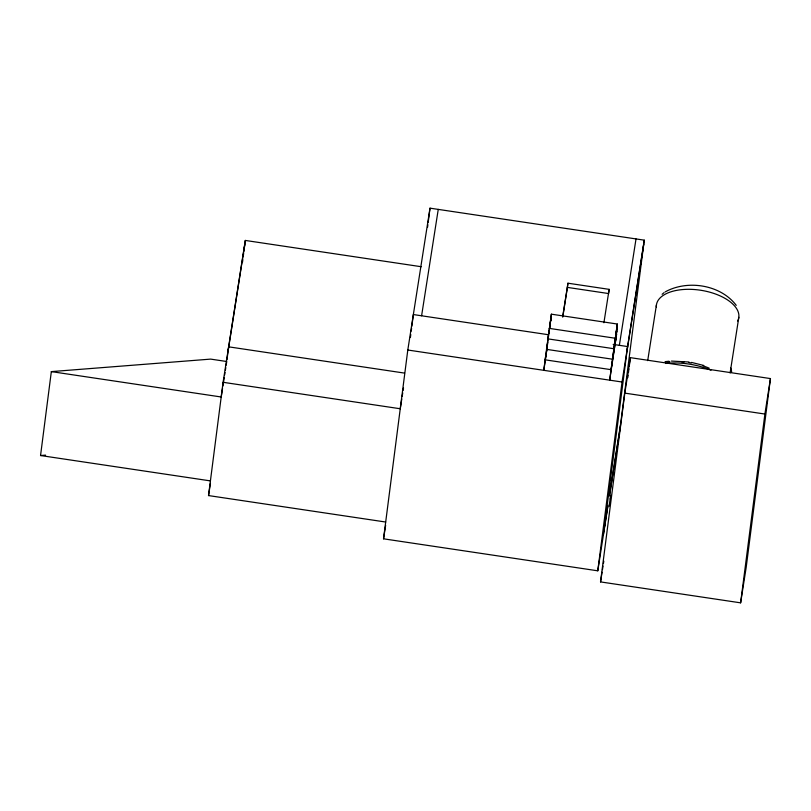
<?xml version="1.0" encoding="UTF-8"?>
<svg xmlns="http://www.w3.org/2000/svg" width="811" height="811" viewBox="0 0 811 811"><rect width="100%" height="100%" fill="white"/><g stroke="black" fill="none" stroke-linecap="round" stroke-linejoin="round"><path stroke-width="1.22" d="M210.414 480.893L40.55 455.529L51.336 371.61L210.647 359.111L226.756 361.513L226.178 365.183M385.691 522.031L208.528 495.572L223.086 382.295L245.307 240.441L421.213 266.718M226.989 359.668L228.641 346.834L404.557 373.101M242.519 262.115L242.834 259.621M243.31 255.921L243.645 253.377M243.959 250.903L245.307 240.441M607.834 506.561L597.778 570.812L383.532 538.818L407.801 350.017L430.012 208.163L644.258 240.157L619.989 428.958L609.598 495.298M410.427 337.346L410.782 334.558M411.218 331.141L411.582 328.303M411.856 326.184L413.357 314.556L548.662 334.761M427.559 227.232L427.884 224.759M428.198 222.275L430.012 208.163M615.944 334.517L617.293 324.025L551.379 314.181L543.765 370.323L546.249 354.427M550.03 324.674L551.379 314.181M549.939 326.904L550.243 324.572M550.689 321.075L551.135 317.577L547.81 338.856L613.724 348.7L617.059 327.421L615.711 337.913M567.406 287.398L567.943 283.201L609.142 289.355L608.605 293.552L567.406 287.398L562.753 317.091M617.293 324.025L609.679 380.166L616.583 334.213L611.028 369.674L545.114 359.831L547.04 347.503M615.478 341.309L616.826 330.817L612.376 359.192L546.462 349.348L548.611 335.582M597.778 570.812L622.047 382.011L644.258 240.157M603.333 535.351L627.592 346.55L613.177 344.401M600.545 581.913L624.815 393.122L630.37 357.651L770.45 378.575L746.181 567.376L740.625 602.837L600.545 581.913L602.076 572.13M627.795 377.662L628.12 375.158M628.444 372.654L628.92 368.904M629.245 366.41L630.37 357.651M740.625 602.837L764.895 414.036L770.45 378.575M610.612 496.859C611.616 488.911 608.057 512.755 609.517 504.26M610.541 497.366L610.298 499.11M228.104 351.031L244.76 244.638M222.538 388.418L221.2 396.984L51.336 371.61M222.924 385.975L224.262 377.419M224.647 374.966L225.032 372.523M225.417 370.08L225.803 367.636M208.528 495.572L210.444 483.346M401.78 398.971L400.249 408.754L223.086 382.295M402.165 396.528L402.743 392.859M403.128 390.415L403.503 387.962M383.532 538.818L385.641 525.366M421.598 315.783L438.254 209.39M548.966 333.311L549.402 330.574M549.939 327.137L550.324 324.674M547.405 345.162L547.81 342.566M546.634 351.984L547.019 349.531M562.712 316.604L567.943 283.201M603.911 322.758L609.142 289.355M619.361 345.324L636.017 238.931M627.055 350.747L643.721 244.354M603.871 531.154L607.794 506.125M609.355 496.109L620.527 424.761M602.461 569.687L603.039 566.017M603.425 563.574L603.8 561.131M647.705 360.631L656.413 305.017M730.113 372.938L738.821 317.324M662.131 294.292L664.057 292.659M665.152 291.919C687.393 279.491 720.634 284.631 736.246 305.362M665.081 361.655L669.004 361.23M40.55 455.529L45.568 455.133M671.407 361.077L688.975 362M549.159 328.364L615.073 338.217M407.801 350.017L622.047 382.011M624.815 393.122L764.895 414.036M691.509 362.416L703.796 365.467M730.691 367.961A41.665 21.147 8.9 0 1 731.613 372.056M665.567 363.44A49.988 25.374 8.9 0 1 710.983 370.221M668.011 362.02A45.822 23.255 8.9 0 1 669.896 361.838M681.666 361.787A45.822 23.255 8.9 0 1 684.078 361.98M688.924 362.568A45.822 23.255 8.9 0 1 691.337 362.963M703.036 365.873A45.822 23.255 8.9 0 1 709.189 368.164M656.342 306.933A41.665 21.147 8.9 0 1 702.225 290.5A41.665 21.147 8.9 0 1 737.645 321.044"/></g></svg>
